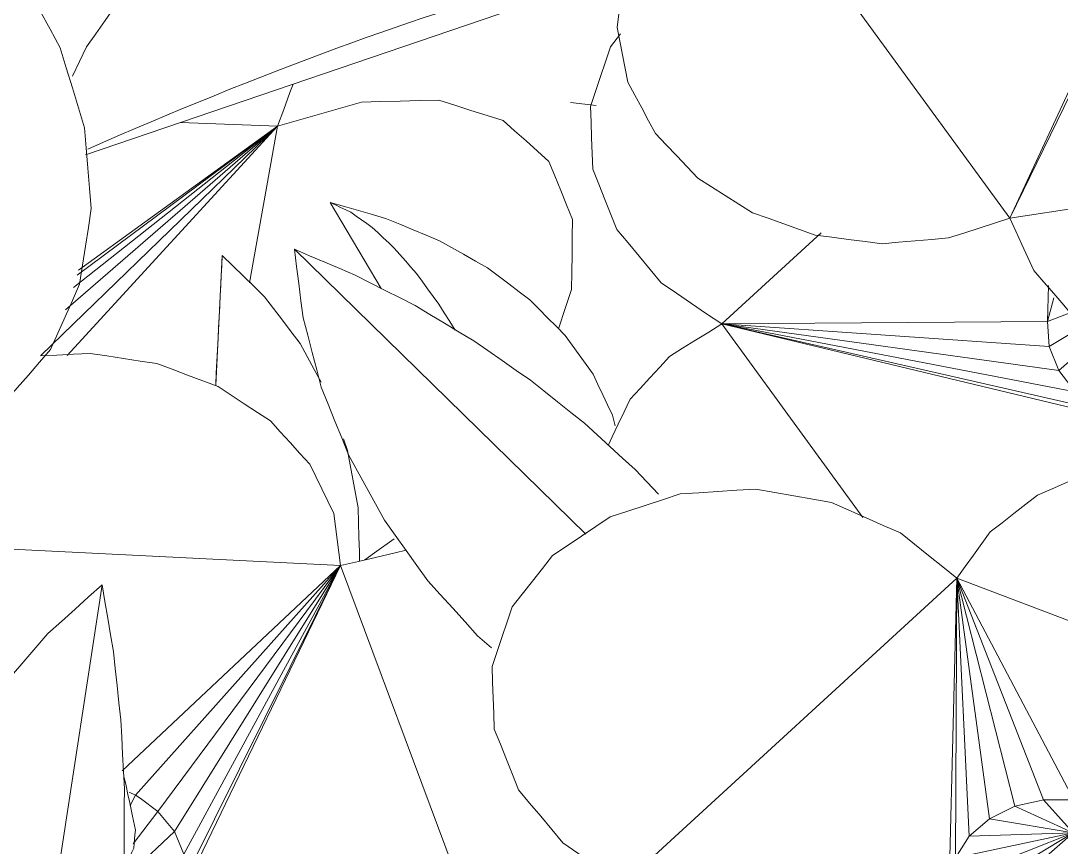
# Model space of a CAD drawing. Header units: metres. Extents: x -18.34 to -13.25, y -25.49 to -16.26.
# Drawn here: x -15.0141 to -14.939, y -21.1668 to -21.1071 of the extents above; entities that cross this region are included whole.
import ezdxf

# ---------------------------------------------------------------- set-up
doc = ezdxf.new("R2010")
doc.units = ezdxf.units.M
doc.layers.add('Importações nas famílias', color=7, linetype='Continuous', lineweight=5)
doc.layers.add('Vegetação', color=7, linetype='Continuous', lineweight=5)

# ---------------------------------------------------------------- blocks, each defined once
blk = doc.blocks.new('Planta_pergolado_12200 - plantas pergolado_skp_Component_17-V1404-Pavimento 02 - Executivo')
at = {"layer": 'Importações nas famílias', "color": 9}
blk.add_line((0.05637, 0.166207), (0.056623, 0.165785), dxfattribs=at)
at = {"layer": 'Importações nas famílias', "color": 9, "flags": 128}
for points in [[(0.064989, 0.173789), (0.065806, 0.173926), (0.066623, 0.174062), (0.06744, 0.174198), (0.068257, 0.174334)], [(0.068257, 0.174334), (0.069064, 0.174091), (0.069871, 0.173848), (0.070678, 0.173605), (0.071485, 0.173362)], [(0.061961, 0.171774), (0.062718, 0.172278), (0.063475, 0.172782), (0.064232, 0.173286), (0.064989, 0.173789)], [(0.071485, 0.173362), (0.072213, 0.172761), (0.072941, 0.17216), (0.073669, 0.171558), (0.074397, 0.170957)], [(0.059431, 0.168461), (0.060064, 0.169289), (0.060696, 0.170118), (0.061329, 0.170946), (0.061961, 0.171774)], [(0.074397, 0.170957), (0.074983, 0.170048), (0.07557, 0.16914)], [(0.058523, 0.166297), (0.058977, 0.167379), (0.059431, 0.168461)], [(0.07887, 0.155103), (0.0788, 0.153809), (0.078765, 0.153151)]]:
    blk.add_lwpolyline(points, dxfattribs=at)
blk = doc.blocks.new('Planta_pergolado_12200 - plantas pergolado_skp_Component_16-V3394-Pavimento 02 - Executivo')
blk.add_blockref('Planta_pergolado_12200 - plantas pergolado_skp_Component_17-V1404-Pavimento 02 - Executivo', (0, 0))
blk = doc.blocks.new('Planta_pergolado_12200 - plantas pergolado_skp_-V3395-Pavimento 02 - Executivo')
blk.add_blockref('Planta_pergolado_12200 - plantas pergolado_skp_Component_16-V3394-Pavimento 02 - Executivo', (0, 0))
blk = doc.blocks.new('Planta_pergolado_12200 - plantas pergolado_skp_-V3396-Pavimento 02 - Executivo')
at = {"xscale": 1.254472261797389, "yscale": 1.254472261797389, "zscale": 1.254472261797389, "rotation": 44.99999999999149}
blk.add_blockref('Planta_pergolado_12200 - plantas pergolado_skp_-V3395-Pavimento 02 - Executivo', (0.101937, -0.102346), dxfattribs=at)
blk = doc.blocks.new('Planta_pergolado_12200 - plantas pergolado_skp_Component_17-V1492-Pavimento 02 - Executivo')
at = {"layer": 'Importações nas famílias', "color": 9}
for p, q in [((0.057615, 0.164133), (0.054179, 0.160187)), ((0.056944, 0.150919), (0.057615, 0.164133)), ((0.0571, 0.150697), (0.057615, 0.164133)), ((0.057501, 0.150127), (0.057615, 0.164133)), ((0.057615, 0.164133), (0.06325, 0.157661)), ((0.060142, 0.147549), (0.057615, 0.164133)), ((0.059244, 0.146459), (0.057615, 0.164133)), ((0.058167, 0.149023), (0.057615, 0.164133))]:
    blk.add_line(p, q, dxfattribs=at)
at = {"layer": 'Importações nas famílias', "color": 9, "flags": 128}
for points in [[(0.064989, 0.173789), (0.065806, 0.173926), (0.066623, 0.174062), (0.06744, 0.174198), (0.068257, 0.174334)], [(0.068257, 0.174334), (0.069064, 0.174091), (0.069871, 0.173848), (0.070678, 0.173605), (0.071485, 0.173362)], [(0.061961, 0.171774), (0.062718, 0.172278), (0.063475, 0.172782), (0.064232, 0.173286), (0.064989, 0.173789)], [(0.071485, 0.173362), (0.072213, 0.172761), (0.072941, 0.17216), (0.073669, 0.171558), (0.074397, 0.170957)], [(0.059431, 0.168461), (0.060064, 0.169289), (0.060696, 0.170118), (0.061329, 0.170946), (0.061961, 0.171774)], [(0.074397, 0.170957), (0.074983, 0.170048), (0.07557, 0.16914)], [(0.057615, 0.164133), (0.058069, 0.165215), (0.058523, 0.166297), (0.058977, 0.167379), (0.059431, 0.168461)], [(0.05637, 0.166207), (0.056623, 0.165785), (0.057119, 0.164959), (0.057615, 0.164133)], [(0.07887, 0.155103), (0.0788, 0.153809), (0.078765, 0.153151)]]:
    blk.add_lwpolyline(points, dxfattribs=at)
blk = doc.blocks.new('Planta_pergolado_12200 - plantas pergolado_skp_Component_16-V3472-Pavimento 02 - Executivo')
blk.add_blockref('Planta_pergolado_12200 - plantas pergolado_skp_Component_17-V1492-Pavimento 02 - Executivo', (0, 0))
blk = doc.blocks.new('Planta_pergolado_12200 - plantas pergolado_skp_-V3473-Pavimento 02 - Executivo')
blk.add_blockref('Planta_pergolado_12200 - plantas pergolado_skp_Component_16-V3472-Pavimento 02 - Executivo', (0, 0))
blk = doc.blocks.new('Planta_pergolado_12200 - plantas pergolado_skp_-V3474-Pavimento 02 - Executivo')
at = {"xscale": 1.254472261797389, "yscale": 1.254472261797389, "zscale": 1.254472261797389, "rotation": 44.99999999999149}
blk.add_blockref('Planta_pergolado_12200 - plantas pergolado_skp_-V3473-Pavimento 02 - Executivo', (0.101937, -0.102346), dxfattribs=at)
blk = doc.blocks.new('Planta_pergolado_12200 - plantas pergolado_skp_-V3475-Pavimento 02 - Executivo')
at = {"rotation": 89.9999999999999}
for name in ['Planta_pergolado_12200 - plantas pergolado_skp_-V3474-Pavimento 02 - Executivo', 'Planta_pergolado_12200 - plantas pergolado_skp_-V3396-Pavimento 02 - Executivo']:
    blk.add_blockref(name, (0.696245, 0.01573), dxfattribs=at)
blk = doc.blocks.new('Planta_pergolado_12200 - plantas pergolado_skp_Component_12-V3480-Pavimento 02 - Executivo')
at = {"layer": 'Importações nas famílias', "color": 9}
for p, q in [((0.104775, 0.037794), (0.104088, 0.037538)), ((0.102133, 0.036336), (0.101482, 0.035935))]:
    blk.add_line(p, q, dxfattribs=at)
at = {"layer": 'Importações nas famílias', "color": 9, "flags": 128}
for points in [[(0.104088, 0.037538), (0.103436, 0.037137), (0.102785, 0.036737), (0.102179, 0.036364)], [(0.101482, 0.035935), (0.100881, 0.035399), (0.100281, 0.034862), (0.09968, 0.034325), (0.09908, 0.033788)]]:
    blk.add_lwpolyline(points, dxfattribs=at)
blk = doc.blocks.new('Planta_pergolado_12200 - plantas pergolado_skp_Component_16-V3481-Pavimento 02 - Executivo')
blk.add_blockref('Planta_pergolado_12200 - plantas pergolado_skp_Component_12-V3480-Pavimento 02 - Executivo', (0, 0))
blk = doc.blocks.new('Planta_pergolado_12200 - plantas pergolado_skp_-V3489-Pavimento 02 - Executivo')
at = {"layer": 'Importações nas famílias', "color": 9}
blk.add_line((0.083393, 0.032445), (0.083393, 0.03419), dxfattribs=at)
blk.add_blockref('Planta_pergolado_12200 - plantas pergolado_skp_Component_16-V3481-Pavimento 02 - Executivo', (0, 0))
blk = doc.blocks.new('Planta_pergolado_12200 - plantas pergolado_skp_Component_12-V3548-Pavimento 02 - Executivo')
at = {"layer": 'Importações nas famílias', "color": 9}
for p, q in [((0.104775, 0.037794), (0.104088, 0.037538)), ((0.093997, 0.025502), (0.093627, 0.024644)), ((0.09186, 0.01703), (0.097261, 0.021074))]:
    blk.add_line(p, q, dxfattribs=at)
at = {"layer": 'Importações nas famílias', "color": 9, "flags": 128}
for points in [[(0.104088, 0.037538), (0.103436, 0.037137), (0.102785, 0.036737), (0.102133, 0.036336), (0.101482, 0.035935)], [(0.101482, 0.035935), (0.100881, 0.035399), (0.100281, 0.034862), (0.09968, 0.034325), (0.09908, 0.033788)], [(0.09908, 0.033788), (0.098544, 0.033128), (0.098009, 0.032468), (0.097473, 0.031808), (0.096938, 0.031148)], [(0.096938, 0.031148), (0.09648, 0.03038), (0.096022, 0.029612), (0.095564, 0.028844), (0.095106, 0.028076)], [(0.095106, 0.028076), (0.094736, 0.027218), (0.094367, 0.02636), (0.093997, 0.025502)], [(0.097889, 0.025058), (0.098434, 0.025493), (0.09898, 0.025927), (0.099526, 0.026362)], [(0.093627, 0.024644), (0.093355, 0.023716), (0.093082, 0.022788), (0.092809, 0.021861), (0.092537, 0.020933)], [(0.096007, 0.023339), (0.096478, 0.023769), (0.096948, 0.024199), (0.097418, 0.024628), (0.097889, 0.025058)], [(0.094448, 0.021658), (0.094838, 0.022078), (0.095228, 0.022499), (0.095617, 0.022919), (0.096007, 0.023339)], [(0.093229, 0.020035), (0.093533, 0.02044), (0.093838, 0.020846), (0.094143, 0.021252), (0.094448, 0.021658)], [(0.092537, 0.020933), (0.092367, 0.019957), (0.092198, 0.018981), (0.092029, 0.018006), (0.09186, 0.01703)], [(0.092363, 0.018486), (0.092579, 0.018873), (0.092796, 0.01926), (0.093012, 0.019647), (0.093229, 0.020035)], [(0.09186, 0.01703), (0.091985, 0.017394), (0.092111, 0.017758), (0.092237, 0.018122), (0.092363, 0.018486)]]:
    blk.add_lwpolyline(points, dxfattribs=at)
blk = doc.blocks.new('Planta_pergolado_12200 - plantas pergolado_skp_Component_16-V3549-Pavimento 02 - Executivo')
blk.add_blockref('Planta_pergolado_12200 - plantas pergolado_skp_Component_12-V3548-Pavimento 02 - Executivo', (0, 0))
blk = doc.blocks.new('Planta_pergolado_12200 - plantas pergolado_skp_Component_12-V1598-Pavimento 02 - Executivo')
at = {"layer": 'Importações nas famílias', "color": 9}
for p, q in [((0.051337, 0.064301), (0.061931, 0.09341)), ((0.051178, 0.064593), (0.051416, 0.065492))]:
    blk.add_line(p, q, dxfattribs=at)
at = {"layer": 'Importações nas famílias', "color": 9, "flags": 128}
for points in [[(0.060912, 0.092398), (0.061147, 0.092841), (0.061382, 0.093283), (0.061617, 0.093726)], [(0.057366, 0.093281), (0.056558, 0.092838), (0.055719, 0.092378)], [(0.055719, 0.092378), (0.054975, 0.091814), (0.05423, 0.091249), (0.053485, 0.090685), (0.052741, 0.090121)], [(0.059918, 0.090309), (0.060167, 0.090831), (0.060415, 0.091353), (0.060664, 0.091876), (0.060912, 0.092398)], [(0.058881, 0.087923), (0.059141, 0.08852), (0.0594, 0.089116), (0.059659, 0.089712), (0.059918, 0.090309)], [(0.052741, 0.090121), (0.052108, 0.089466), (0.051623, 0.088964)], [(0.057813, 0.085268), (0.05808, 0.085932), (0.058347, 0.086596), (0.058614, 0.087259), (0.058881, 0.087923)], [(0.056725, 0.082373), (0.056997, 0.083097), (0.057269, 0.08382), (0.057541, 0.084544), (0.057813, 0.085268)], [(0.05563, 0.079269), (0.055904, 0.080045), (0.056178, 0.080821), (0.056452, 0.081597), (0.056725, 0.082373)], [(0.05454, 0.075992), (0.054812, 0.076812), (0.055085, 0.077631), (0.055357, 0.07845), (0.05563, 0.079269)], [(0.053466, 0.072578), (0.053734, 0.073432), (0.054003, 0.074285), (0.054271, 0.075139), (0.05454, 0.075992)], [(0.052421, 0.069065), (0.052682, 0.069944), (0.052943, 0.070822), (0.053205, 0.0717), (0.053466, 0.072578)], [(0.045897, 0.071316), (0.046135, 0.070486), (0.046372, 0.069656), (0.046609, 0.068826), (0.046846, 0.067996)], [(0.051416, 0.065492), (0.051667, 0.066385), (0.051919, 0.067279), (0.05217, 0.068172), (0.052421, 0.069065)], [(0.046846, 0.067996), (0.04723, 0.067205), (0.047613, 0.066414)]]:
    blk.add_lwpolyline(points, dxfattribs=at)
blk = doc.blocks.new('Planta_pergolado_12200 - plantas pergolado_skp_Component_16-V3557-Pavimento 02 - Executivo')
blk.add_blockref('Planta_pergolado_12200 - plantas pergolado_skp_Component_12-V1598-Pavimento 02 - Executivo', (0, 0))
blk = doc.blocks.new('Planta_pergolado_12200 - plantas pergolado_skp_-V3558-Pavimento 02 - Executivo')
blk.add_blockref('Planta_pergolado_12200 - plantas pergolado_skp_Component_16-V3557-Pavimento 02 - Executivo', (0, 0))
blk = doc.blocks.new('Planta_pergolado_12200 - plantas pergolado_skp_-V3559-Pavimento 02 - Executivo')
at = {"layer": 'Importações nas famílias', "color": 9}
blk.add_line((0.083393, 0.032445), (0.083393, 0.03419), dxfattribs=at)
at = {"xscale": 1.254472261797389, "yscale": 1.254472261797389, "zscale": 1.254472261797389, "rotation": 44.99999999999149}
blk.add_blockref('Planta_pergolado_12200 - plantas pergolado_skp_-V3558-Pavimento 02 - Executivo', (0.101937, -0.102346), dxfattribs=at)
blk.add_blockref('Planta_pergolado_12200 - plantas pergolado_skp_Component_16-V3549-Pavimento 02 - Executivo', (0, 0))
blk = doc.blocks.new('Planta_pergolado_12200 - plantas pergolado_skp_-V3560-Pavimento 02 - Executivo')
at = {"rotation": 89.9999999999999}
for name in ['Planta_pergolado_12200 - plantas pergolado_skp_-V3559-Pavimento 02 - Executivo', 'Planta_pergolado_12200 - plantas pergolado_skp_-V3489-Pavimento 02 - Executivo']:
    blk.add_blockref(name, (0.696245, 0.01573), dxfattribs=at)
blk = doc.blocks.new('Planta_pergolado_12200 - plantas pergolado_skp_Component_12-V1758-Pavimento 02 - Executivo')
at = {"layer": 'Importações nas famílias', "color": 9}
for p, q in [((0.07651, 0.215075), (0.078361, 0.218825)), ((0.069203, 0.213509), (0.068645, 0.213033)), ((0.072729, 0.200081), (0.072994, 0.20027))]:
    blk.add_line(p, q, dxfattribs=at)
at = {"layer": 'Importações nas famílias', "color": 9, "flags": 128}
for points in [[(0.078361, 0.218825), (0.077512, 0.218409), (0.076662, 0.217993), (0.075813, 0.217577), (0.074964, 0.217161)], [(0.078239, 0.215636), (0.078269, 0.216433), (0.0783, 0.21723), (0.07833, 0.218027), (0.078361, 0.218825)], [(0.074964, 0.217161), (0.074195, 0.216715), (0.073425, 0.216268), (0.072656, 0.215822), (0.071887, 0.215375)], [(0.071887, 0.215375), (0.071216, 0.214909), (0.070545, 0.214442), (0.069874, 0.213975), (0.069203, 0.213509)], [(0.066917, 0.200854), (0.06747, 0.200671), (0.068024, 0.200489), (0.068578, 0.200306), (0.069132, 0.200123)], [(0.069132, 0.200123), (0.069445, 0.200023), (0.069759, 0.199923), (0.070072, 0.199822), (0.070386, 0.199722)], [(0.070386, 0.199722), (0.070687, 0.199719), (0.070987, 0.199715), (0.071288, 0.199712), (0.071589, 0.199708)], [(0.071589, 0.199708), (0.071874, 0.199801), (0.072159, 0.199894), (0.072444, 0.199988), (0.072729, 0.200081)]]:
    blk.add_lwpolyline(points, dxfattribs=at)
blk = doc.blocks.new('Planta_pergolado_12200 - plantas pergolado_skp_Component_17-V3690-Pavimento 02 - Executivo')
at = {"layer": 'Importações nas famílias', "color": 9}
for p, q in [((0.053129, 0.222713), (0.05111, 0.187879)), ((0.066485, 0.201054), (0.05111, 0.187879)), ((0.068013, 0.199974), (0.067877, 0.200425)), ((0.068013, 0.199974), (0.05111, 0.187879)), ((0.068013, 0.199974), (0.068745, 0.200251)), ((0.068202, 0.199646), (0.068013, 0.199974)), ((0.068202, 0.199646), (0.06895, 0.198343)), ((0.071317, 0.199766), (0.06895, 0.198343)), ((0.073844, 0.200236), (0.070187, 0.197091)), ((0.05111, 0.187879), (0.06895, 0.198343)), ((0.06895, 0.198343), (0.070187, 0.197091)), ((0.05111, 0.187879), (0.070187, 0.197091)), ((0.070187, 0.197091), (0.071639, 0.196303)), ((0.071639, 0.196303), (0.05111, 0.187879)), ((0.05111, 0.187879), (0.074784, 0.196298)), ((0.073207, 0.196033), (0.05111, 0.187879)), ((0.073879, 0.176428), (0.05111, 0.187879))]:
    blk.add_line(p, q, dxfattribs=at)
at = {"layer": 'Importações nas famílias', "color": 9, "flags": 128}
for points in [[(0.03868, 0.206231), (0.038859, 0.20735), (0.039039, 0.208469), (0.039215, 0.209565)], [(0.038876, 0.201691), (0.038827, 0.202826), (0.038778, 0.203961), (0.038729, 0.205096), (0.03868, 0.206231)], [(0.039976, 0.197397), (0.039701, 0.198471), (0.039426, 0.199544), (0.039151, 0.200618), (0.038876, 0.201691)], [(0.041902, 0.193641), (0.041421, 0.19458), (0.040939, 0.195519), (0.040457, 0.196458), (0.039976, 0.197397)], [(0.044525, 0.19068), (0.04387, 0.19142), (0.043214, 0.19216), (0.042558, 0.192901), (0.041902, 0.193641)], [(0.047666, 0.188714), (0.046881, 0.189206), (0.046096, 0.189697), (0.045311, 0.190188), (0.044525, 0.19068)], [(0.05111, 0.187879), (0.050249, 0.188088), (0.049388, 0.188296), (0.048527, 0.188505), (0.047666, 0.188714)], [(0.049596, 0.183586), (0.049851, 0.184309), (0.050271, 0.185499), (0.050691, 0.186689), (0.05111, 0.187879)]]:
    blk.add_lwpolyline(points, dxfattribs=at)
blk = doc.blocks.new('Planta_pergolado_12200 - plantas pergolado_skp_Component_16-V3691-Pavimento 02 - Executivo')
for name in ['Planta_pergolado_12200 - plantas pergolado_skp_Component_17-V3690-Pavimento 02 - Executivo', 'Planta_pergolado_12200 - plantas pergolado_skp_Component_12-V1758-Pavimento 02 - Executivo']:
    blk.add_blockref(name, (0, 0))
blk = doc.blocks.new('Planta_pergolado_12200 - plantas pergolado_skp_-V3722-Pavimento 02 - Executivo')
blk.add_blockref('Planta_pergolado_12200 - plantas pergolado_skp_Component_16-V3691-Pavimento 02 - Executivo', (0, 0))
blk = doc.blocks.new('Planta_pergolado_12200 - plantas pergolado_skp_-V3781-Pavimento 02 - Executivo')
at = {"rotation": 89.9999999999999}
blk.add_blockref('Planta_pergolado_12200 - plantas pergolado_skp_-V3722-Pavimento 02 - Executivo', (0.274037, 0.01573), dxfattribs=at)
blk = doc.blocks.new('Planta_pergolado_12200 - plantas pergolado_skp_Component_12-V714-Pavimento 02 - Executivo')
at = {"layer": 'Importações nas famílias', "color": 9}
for p, q in [((-0.151701, -0.235772), (-0.131145, -0.256811)), ((-0.159042, -0.243581), (-0.159907, -0.242582))]:
    blk.add_line(p, q, dxfattribs=at)
at = {"layer": 'Importações nas famílias', "color": 9, "flags": 128}
for points in [[(-0.14882, -0.230521), (-0.147935, -0.231367), (-0.147049, -0.232214)], [(-0.147049, -0.232214), (-0.146213, -0.233129), (-0.145377, -0.234045), (-0.144541, -0.23496), (-0.143705, -0.235875)], [(-0.143705, -0.235875), (-0.142927, -0.23685), (-0.14215, -0.237824), (-0.141372, -0.238798), (-0.140595, -0.239772)], [(-0.140595, -0.239772), (-0.139885, -0.240794), (-0.139175, -0.241816), (-0.138464, -0.242838), (-0.137754, -0.24386)], [(-0.155075, -0.247186), (-0.156067, -0.246285), (-0.157059, -0.245384), (-0.158051, -0.244483), (-0.159042, -0.243581)], [(-0.137754, -0.24386), (-0.137119, -0.244918), (-0.136484, -0.245977), (-0.135849, -0.247035), (-0.135214, -0.248094)], [(-0.150691, -0.250316), (-0.151787, -0.249533), (-0.152883, -0.248751), (-0.153979, -0.247969), (-0.155075, -0.247186)], [(-0.135214, -0.248094), (-0.134661, -0.249177), (-0.134109, -0.25026), (-0.133556, -0.251343), (-0.133003, -0.252427)], [(-0.145993, -0.252896), (-0.147168, -0.252251), (-0.148342, -0.251606), (-0.149516, -0.250961), (-0.150691, -0.250316)], [(-0.141093, -0.254867), (-0.142318, -0.254374), (-0.143543, -0.253882), (-0.144768, -0.253389), (-0.145993, -0.252896)], [(-0.133003, -0.252427), (-0.132538, -0.253523), (-0.132074, -0.254619), (-0.13161, -0.255715), (-0.131145, -0.256811)], [(-0.136105, -0.256182), (-0.137352, -0.255853), (-0.138599, -0.255525), (-0.139846, -0.255196), (-0.141093, -0.254867)], [(-0.131145, -0.256811), (-0.132385, -0.256653), (-0.133625, -0.256496), (-0.134865, -0.256339), (-0.136105, -0.256182)]]:
    blk.add_lwpolyline(points, dxfattribs=at)
blk = doc.blocks.new('Planta_pergolado_12200 - plantas pergolado_skp_Component_12-V749-Pavimento 02 - Executivo')
at = {"layer": 'Importações nas famílias', "color": 9}
blk.add_line((-0.095923, -0.200589), (-0.042963, -0.192484), dxfattribs=at)
at = {"layer": 'Importações nas famílias', "color": 9, "flags": 128}
for points in [[(-0.072381, -0.191789), (-0.071181, -0.191643), (-0.069982, -0.191497), (-0.068782, -0.19135), (-0.067583, -0.191204)], [(-0.067583, -0.191204), (-0.066355, -0.191127), (-0.065126, -0.191051), (-0.063898, -0.190974), (-0.06267, -0.190898)], [(-0.06267, -0.190898), (-0.061426, -0.190892), (-0.060183, -0.190886), (-0.05894, -0.19088), (-0.057696, -0.190874)], [(-0.057696, -0.190874), (-0.056451, -0.190939), (-0.055207, -0.191003), (-0.053962, -0.191068), (-0.052717, -0.191133)], [(-0.052717, -0.191133), (-0.051485, -0.191267), (-0.050252, -0.191402), (-0.04902, -0.191537), (-0.047788, -0.191671)], [(-0.07701, -0.192647), (-0.075852, -0.192432), (-0.074695, -0.192218), (-0.073538, -0.192004), (-0.072381, -0.191789)], [(-0.047788, -0.191671), (-0.046581, -0.191874), (-0.045375, -0.192078), (-0.044169, -0.192281), (-0.042963, -0.192484)], [(-0.081419, -0.193767), (-0.080317, -0.193487), (-0.079214, -0.193207), (-0.078112, -0.192927), (-0.07701, -0.192647)], [(-0.042963, -0.192484), (-0.043845, -0.193461), (-0.044728, -0.194438), (-0.04561, -0.195416), (-0.046492, -0.196393)], [(-0.085559, -0.195138), (-0.084524, -0.194796), (-0.083489, -0.194453), (-0.082454, -0.19411), (-0.081419, -0.193767)], [(-0.089384, -0.196745), (-0.088428, -0.196343), (-0.087471, -0.195941), (-0.086515, -0.19554), (-0.085559, -0.195138)], [(-0.092851, -0.198568), (-0.091985, -0.198112), (-0.091118, -0.197656), (-0.090251, -0.197201), (-0.089384, -0.196745)], [(-0.046492, -0.196393), (-0.047505, -0.197266), (-0.048518, -0.198139), (-0.049531, -0.199011), (-0.050543, -0.199884)], [(-0.095923, -0.200589), (-0.095155, -0.200084), (-0.094387, -0.199579), (-0.093619, -0.199073), (-0.092851, -0.198568)], [(-0.050543, -0.199884), (-0.051663, -0.200632), (-0.052782, -0.20138), (-0.053901, -0.202128), (-0.05502, -0.202876)], [(-0.092672, -0.203461), (-0.093484, -0.202743), (-0.094297, -0.202025), (-0.09511, -0.201307), (-0.095923, -0.200589)], [(-0.088858, -0.205748), (-0.089811, -0.205176), (-0.090765, -0.204604), (-0.091718, -0.204032), (-0.092672, -0.203461)], [(-0.05502, -0.202876), (-0.05622, -0.203481), (-0.057419, -0.204086), (-0.058619, -0.204692), (-0.059818, -0.205297)], [(-0.084572, -0.207398), (-0.085643, -0.206986), (-0.086715, -0.206573), (-0.087787, -0.206161), (-0.088858, -0.205748)], [(-0.059818, -0.205297), (-0.06107, -0.205746), (-0.062322, -0.206194), (-0.063573, -0.206643), (-0.064825, -0.207092)], [(-0.064825, -0.207092), (-0.066099, -0.207373), (-0.067374, -0.207655), (-0.068648, -0.207936), (-0.069922, -0.208217)], [(-0.079913, -0.208373), (-0.081078, -0.208129), (-0.082242, -0.207886), (-0.083407, -0.207642), (-0.084572, -0.207398)], [(-0.074992, -0.208648), (-0.076222, -0.208579), (-0.077452, -0.20851), (-0.078683, -0.208441), (-0.079913, -0.208373)], [(-0.069922, -0.208217), (-0.07119, -0.208325), (-0.072457, -0.208433), (-0.073724, -0.20854), (-0.074992, -0.208648)]]:
    blk.add_lwpolyline(points, dxfattribs=at)
blk = doc.blocks.new('Planta_pergolado_12200 - plantas pergolado_skp_Component_17-V719-Pavimento 02 - Executivo')
at = {"layer": 'Importações nas famílias', "color": 9, "flags": 128}
for points in [[(-0.128196, -0.271476), (-0.129561, -0.271685), (-0.130926, -0.271894), (-0.132292, -0.272104), (-0.133657, -0.272313)], [(-0.122374, -0.271957), (-0.12383, -0.271836), (-0.125285, -0.271716), (-0.12674, -0.271596), (-0.128196, -0.271476)], [(-0.133657, -0.272313), (-0.13484, -0.272837), (-0.136022, -0.273362), (-0.137204, -0.273886), (-0.138387, -0.274411)], [(-0.11659, -0.273722), (-0.118036, -0.273281), (-0.119482, -0.272839), (-0.120928, -0.272398), (-0.122374, -0.271957)], [(-0.111236, -0.276652), (-0.112575, -0.275919), (-0.113913, -0.275187), (-0.115251, -0.274454), (-0.11659, -0.273722)], [(-0.138387, -0.274411), (-0.139305, -0.275214), (-0.140224, -0.276018), (-0.141143, -0.276822), (-0.142062, -0.277626)]]:
    blk.add_lwpolyline(points, dxfattribs=at)
blk = doc.blocks.new('Planta_pergolado_12200 - plantas pergolado_skp_Component_16-V2034-Pavimento 02 - Executivo')
for name, p in [('Planta_pergolado_12200 - plantas pergolado_skp_Component_12-V714-Pavimento 02 - Executivo', (0, 0)), ('Planta_pergolado_12200 - plantas pergolado_skp_Component_17-V719-Pavimento 02 - Executivo', (0, 0)), ('Planta_pergolado_12200 - plantas pergolado_skp_Component_12-V749-Pavimento 02 - Executivo', (-0.112396, -0.078211))]:
    blk.add_blockref(name, p)
blk = doc.blocks.new('Planta_pergolado_12200 - plantas pergolado_skp_-V3951-Pavimento 02 - Executivo')
at = {"extrusion": (0, 0, -1), "zscale": -1, "rotation": 180}
blk.add_blockref('Planta_pergolado_12200 - plantas pergolado_skp_Component_16-V2034-Pavimento 02 - Executivo', (0, 0), dxfattribs=at)
blk = doc.blocks.new('Planta_pergolado_12200 - plantas pergolado_skp_-V3952-Pavimento 02 - Executivo')
blk.add_blockref('Planta_pergolado_12200 - plantas pergolado_skp_-V3951-Pavimento 02 - Executivo', (0, 0))
blk = doc.blocks.new('Planta_pergolado_12200 - plantas pergolado_skp_-V4061-Pavimento 02 - Executivo')
blk.add_blockref('Planta_pergolado_12200 - plantas pergolado_skp_-V3952-Pavimento 02 - Executivo', (0, 0))
blk = doc.blocks.new('Planta_pergolado_12200 - plantas pergolado_skp_Component_17-V4067-Pavimento 02 - Executivo')
at = {"layer": 'Importações nas famílias', "color": 9}
for p, q in [((-0.176971, 0.233065), (-0.154883, 0.208996)), ((-0.173284, 0.200591), (-0.178594, 0.209418)), ((-0.154883, 0.208996), (-0.176802, 0.209538)), ((-0.173284, 0.200591), (-0.176802, 0.209538)), ((-0.173519, 0.2081), (-0.175072, 0.209089)), ((-0.175072, 0.209089), (-0.154883, 0.208996)), ((-0.173284, 0.200591), (-0.175072, 0.209089)), ((-0.173519, 0.2081), (-0.154883, 0.208996)), ((-0.154883, 0.208996), (-0.172252, 0.206641)), ((-0.154883, 0.208996), (-0.171356, 0.204809)), ((-0.170891, 0.200545), (-0.154883, 0.208996)), ((-0.170891, 0.202729), (-0.154883, 0.208996)), ((-0.167729, 0.175278), (-0.154883, 0.208996)), ((-0.173284, 0.200591), (-0.180325, 0.208736)), ((-0.172252, 0.206641), (-0.173519, 0.2081)), ((-0.173284, 0.200591), (-0.173519, 0.2081)), ((-0.173284, 0.200591), (-0.172252, 0.206641)), ((-0.171356, 0.204809), (-0.172252, 0.206641)), ((-0.173284, 0.200591), (-0.171356, 0.204809)), ((-0.170985, 0.203148), (-0.171356, 0.204809)), ((-0.170985, 0.203148), (-0.170891, 0.202729)), ((-0.170891, 0.202729), (-0.173284, 0.200591)), ((-0.170891, 0.202729), (-0.170891, 0.200545))]:
    blk.add_line(p, q, dxfattribs=at)
at = {"layer": 'Importações nas famílias', "color": 9, "flags": 128}
for points in [[(-0.170161, 0.240627), (-0.169068, 0.241065), (-0.167976, 0.241503), (-0.166884, 0.241942), (-0.165792, 0.24238)], [(-0.165792, 0.24238), (-0.164659, 0.242421), (-0.163527, 0.242461), (-0.162395, 0.242501), (-0.161262, 0.242542)], [(-0.161262, 0.242542), (-0.160187, 0.242181), (-0.159111, 0.24182), (-0.158036, 0.241458), (-0.15696, 0.241097)], [(-0.15696, 0.241097), (-0.156033, 0.240365), (-0.155106, 0.239634), (-0.154179, 0.238902), (-0.153252, 0.23817)], [(-0.173996, 0.23743), (-0.173037, 0.238229), (-0.172078, 0.239028), (-0.17112, 0.239828), (-0.170161, 0.240627)], [(-0.153252, 0.23817), (-0.152553, 0.23713), (-0.151854, 0.23609), (-0.151155, 0.23505), (-0.150456, 0.23401)], [(-0.176971, 0.233065), (-0.176227, 0.234156), (-0.175483, 0.235248), (-0.17474, 0.236339), (-0.173996, 0.23743)], [(-0.150456, 0.23401), (-0.150045, 0.232751), (-0.149633, 0.231492), (-0.149222, 0.230233), (-0.14881, 0.228973)], [(-0.14881, 0.228973), (-0.148722, 0.227603), (-0.148633, 0.226232), (-0.148544, 0.224861), (-0.148455, 0.22349)], [(-0.148455, 0.22349), (-0.148697, 0.222125), (-0.148939, 0.220759), (-0.14918, 0.219394), (-0.149422, 0.218028)], [(-0.149422, 0.218028), (-0.149973, 0.216785), (-0.150524, 0.215542), (-0.151076, 0.214299), (-0.151627, 0.213056)], [(-0.151627, 0.213056), (-0.152441, 0.212041), (-0.153255, 0.211026), (-0.154069, 0.210011), (-0.154883, 0.208996)], [(-0.154883, 0.208996), (-0.154049, 0.208393), (-0.153216, 0.207789), (-0.152383, 0.207185), (-0.151549, 0.206581)], [(-0.151549, 0.206581), (-0.150885, 0.205726), (-0.15022, 0.20487), (-0.149555, 0.204015), (-0.14889, 0.203159)], [(-0.14889, 0.203159), (-0.148439, 0.20211), (-0.147987, 0.201061), (-0.147536, 0.200013), (-0.147085, 0.198964)]]:
    blk.add_lwpolyline(points, dxfattribs=at)
blk = doc.blocks.new('Planta_pergolado_12200 - plantas pergolado_skp_Component_16-V4068-Pavimento 02 - Executivo')
blk.add_blockref('Planta_pergolado_12200 - plantas pergolado_skp_Component_17-V4067-Pavimento 02 - Executivo', (0, 0))
blk = doc.blocks.new('Planta_pergolado_12200 - plantas pergolado_skp_Component_17-V4071-Pavimento 02 - Executivo')
at = {"layer": 'Importações nas famílias', "color": 9}
for p, q in [((-0.116528, 0.233995), (-0.115601, 0.233263)), ((-0.136539, 0.225962), (-0.150512, 0.215773)), ((-0.143427, 0.197248), (-0.136539, 0.225962)), ((-0.142711, 0.198807), (-0.136539, 0.225962)), ((-0.141444, 0.200437), (-0.136539, 0.225962)), ((-0.139893, 0.201634), (-0.136539, 0.225962)), ((-0.138162, 0.202315), (-0.136539, 0.225962)), ((-0.136539, 0.225962), (-0.129957, 0.218791)), ((-0.13637, 0.202436), (-0.136539, 0.225962)), ((-0.139893, 0.201634), (-0.138162, 0.202315)), ((-0.138162, 0.202315), (-0.13637, 0.202436)), ((-0.136517, 0.199581), (-0.138162, 0.202315)), ((-0.133755, 0.202371), (-0.13637, 0.202436)), ((-0.134639, 0.201986), (-0.13637, 0.202436)), ((-0.135633, 0.200561), (-0.13637, 0.202436)), ((-0.141444, 0.200437), (-0.139893, 0.201634)), ((-0.137329, 0.198668), (-0.139893, 0.201634)), ((-0.142711, 0.198807), (-0.141444, 0.200437)), ((-0.137925, 0.197591), (-0.141444, 0.200437)), ((-0.147403, 0.199092), (-0.143427, 0.197248)), ((-0.143607, 0.196855), (-0.14727, 0.198642)), ((-0.143427, 0.197248), (-0.142711, 0.198807)), ((-0.138499, 0.196535), (-0.142711, 0.198807)), ((-0.173933, 0.19591), (-0.173508, 0.196955)), ((-0.144716, 0.194773), (-0.143607, 0.196855)), ((-0.14407, 0.194714), (-0.143607, 0.196855)), ((-0.143607, 0.196855), (-0.143427, 0.197248)), ((-0.139092, 0.195442), (-0.143607, 0.196855)), ((-0.139664, 0.194233), (-0.14407, 0.194714)), ((-0.146613, 0.190175), (-0.144724, 0.193547)), ((-0.146397, 0.191616), (-0.145417, 0.193457)), ((-0.14407, 0.192529), (-0.14407, 0.193633)), ((-0.14407, 0.192529), (-0.146967, 0.187822)), ((-0.140051, 0.192873), (-0.14407, 0.192529)), ((-0.143605, 0.19045), (-0.14407, 0.192529)), ((-0.140961, 0.191197), (-0.143605, 0.19045)), ((-0.143605, 0.19045), (-0.146021, 0.18701)), ((-0.142709, 0.188618), (-0.143605, 0.19045)), ((-0.140961, 0.189482), (-0.142709, 0.188618)), ((-0.142709, 0.188618), (-0.144692, 0.186204)), ((-0.141949, 0.187743), (-0.142709, 0.188618)), ((-0.141949, 0.187743), (-0.143815, 0.185685)), ((-0.141442, 0.187158), (-0.141949, 0.187743)), ((-0.141428, 0.18701), (-0.141949, 0.187743)), ((-0.141442, 0.187158), (-0.140961, 0.187512)), ((-0.141209, 0.18701), (-0.141442, 0.187158)), ((-0.141337, 0.18701), (-0.141442, 0.187158))]:
    blk.add_line(p, q, dxfattribs=at)
at = {"layer": 'Importações nas famílias', "color": 9, "flags": 128}
for points in [[(-0.129728, 0.233524), (-0.128636, 0.233963), (-0.127544, 0.234401), (-0.126452, 0.234839), (-0.125359, 0.235278)], [(-0.125359, 0.235278), (-0.124227, 0.235318), (-0.123095, 0.235359), (-0.121962, 0.235399), (-0.12083, 0.235439)], [(-0.12083, 0.235439), (-0.119755, 0.235078), (-0.118679, 0.234717), (-0.117603, 0.234356), (-0.116528, 0.233995)], [(-0.145305, 0.234156), (-0.144687, 0.233862), (-0.143779, 0.23343), (-0.142871, 0.232999), (-0.141964, 0.232567)], [(-0.133564, 0.230328), (-0.132605, 0.231127), (-0.131646, 0.231926), (-0.130687, 0.232725), (-0.129728, 0.233524)], [(-0.141964, 0.232567), (-0.141192, 0.231857), (-0.140419, 0.231146), (-0.139647, 0.230436), (-0.138875, 0.229725)], [(-0.136539, 0.225962), (-0.135795, 0.227054), (-0.135051, 0.228145), (-0.134308, 0.229237), (-0.133564, 0.230328)], [(-0.138875, 0.229725), (-0.138291, 0.228784), (-0.137707, 0.227844), (-0.137123, 0.226903), (-0.136539, 0.225962)]]:
    blk.add_lwpolyline(points, dxfattribs=at)
blk = doc.blocks.new('Planta_pergolado_12200 - plantas pergolado_skp_Component_16-V4072-Pavimento 02 - Executivo')
blk.add_blockref('Planta_pergolado_12200 - plantas pergolado_skp_Component_17-V4071-Pavimento 02 - Executivo', (0, 0))
blk = doc.blocks.new('Planta_pergolado_12200 - plantas pergolado_skp_Component_12-V961-Pavimento 02 - Executivo')
at = {"layer": 'Importações nas famílias', "color": 9}
for p, q in [((-0.142528, -0.193834), (-0.146457, -0.193321)), ((-0.146316, -0.193591), (-0.145471, -0.193657))]:
    blk.add_line(p, q, dxfattribs=at)
at = {"layer": 'Importações nas famílias', "color": 9, "flags": 128}
for points in [[(-0.145471, -0.193657), (-0.144735, -0.193702), (-0.143999, -0.193746), (-0.143264, -0.19379), (-0.142528, -0.193834)], [(-0.142528, -0.193834), (-0.143421, -0.194266), (-0.144314, -0.194697), (-0.145208, -0.195128), (-0.146101, -0.19556)]]:
    blk.add_lwpolyline(points, dxfattribs=at)
blk = doc.blocks.new('Planta_pergolado_12200 - plantas pergolado_skp_Component_17-V4082-Pavimento 02 - Executivo')
at = {"layer": 'Importações nas famílias', "color": 9}
for p, q in [((-0.102151, 0.224676), (-0.128901, 0.20517)), ((-0.109039, 0.195961), (-0.102151, 0.224676)), ((-0.108323, 0.197521), (-0.102151, 0.224676)), ((-0.107057, 0.199151), (-0.102151, 0.224676)), ((-0.105505, 0.200347), (-0.102151, 0.224676)), ((-0.103774, 0.201029), (-0.102151, 0.224676)), ((-0.102151, 0.224676), (-0.085787, 0.206845)), ((-0.101983, 0.201149), (-0.102151, 0.224676)), ((-0.074602, 0.20964), (-0.075119, 0.208474)), ((-0.128901, 0.20517), (-0.126647, 0.190518)), ((-0.109219, 0.195569), (-0.128901, 0.20517)), ((-0.128901, 0.20517), (-0.109039, 0.195961)), ((-0.105505, 0.200347), (-0.103774, 0.201029)), ((-0.103774, 0.201029), (-0.101983, 0.201149)), ((-0.098464, 0.192202), (-0.103774, 0.201029)), ((-0.095471, 0.200988), (-0.101983, 0.201149)), ((-0.100252, 0.2007), (-0.101983, 0.201149)), ((-0.098464, 0.192202), (-0.101983, 0.201149)), ((-0.0987, 0.199712), (-0.100252, 0.2007)), ((-0.100252, 0.2007), (-0.09582, 0.20068)), ((-0.098464, 0.192202), (-0.100252, 0.2007)), ((-0.107057, 0.199151), (-0.105505, 0.200347)), ((-0.098464, 0.192202), (-0.105505, 0.200347)), ((-0.0987, 0.199712), (-0.094869, 0.199896)), ((-0.108323, 0.197521), (-0.107057, 0.199151)), ((-0.098464, 0.192202), (-0.107057, 0.199151)), ((-0.097432, 0.198252), (-0.0987, 0.199712)), ((-0.098464, 0.192202), (-0.0987, 0.199712)), ((-0.093124, 0.198836), (-0.097432, 0.198252)), ((-0.098464, 0.192202), (-0.097432, 0.198252)), ((-0.096536, 0.19642), (-0.097432, 0.198252)), ((-0.091285, 0.197755), (-0.096536, 0.19642)), ((-0.109039, 0.195961), (-0.108323, 0.197521)), ((-0.098464, 0.192202), (-0.108323, 0.197521)), ((-0.096072, 0.194341), (-0.08952, 0.196905)), ((-0.098464, 0.192202), (-0.096536, 0.19642)), ((-0.096165, 0.194759), (-0.096536, 0.19642)), ((-0.093706, 0.193405), (-0.088227, 0.196297)), ((-0.112207, 0.189958), (-0.109219, 0.195569)), ((-0.109682, 0.193427), (-0.109219, 0.195569)), ((-0.109219, 0.195569), (-0.109039, 0.195961)), ((-0.098464, 0.192202), (-0.109219, 0.195569)), ((-0.096165, 0.194759), (-0.096072, 0.194341)), ((-0.096072, 0.194341), (-0.098155, 0.192479)), ((-0.096072, 0.194341), (-0.096071, 0.192862)), ((-0.084304, 0.189474), (-0.082503, 0.194202)), ((-0.111576, 0.190049), (-0.109682, 0.193427)), ((-0.098464, 0.192202), (-0.109682, 0.193427)), ((-0.109682, 0.191243), (-0.109682, 0.193427)), ((-0.098464, 0.192202), (-0.109682, 0.191243)), ((-0.098539, 0.192181), (-0.109218, 0.189163)), ((-0.098684, 0.192094), (-0.108321, 0.187332)), ((-0.072716, 0.191624), (-0.072265, 0.190575)), ((-0.109682, 0.191243), (-0.110993, 0.189113)), ((-0.109218, 0.189163), (-0.109682, 0.191243)), ((-0.109218, 0.189163), (-0.110055, 0.187971)), ((-0.108321, 0.187332), (-0.109218, 0.189163)), ((-0.107054, 0.185872), (-0.10368, 0.188358)), ((-0.108321, 0.187332), (-0.109192, 0.186272)), ((-0.107562, 0.186456), (-0.108321, 0.187332)), ((-0.107562, 0.186456), (-0.108232, 0.185717)), ((-0.107054, 0.185872), (-0.107562, 0.186456)), ((-0.106487, 0.184947), (-0.107562, 0.186456)), ((-0.106219, 0.18534), (-0.107054, 0.185872)), ((-0.106444, 0.18501), (-0.107054, 0.185872))]:
    blk.add_line(p, q, dxfattribs=at)
at = {"layer": 'Importações nas famílias', "color": 9, "flags": 128}
for points in [[(-0.095341, 0.232238), (-0.094248, 0.232676), (-0.093156, 0.233115), (-0.092064, 0.233553), (-0.090972, 0.233992)], [(-0.090972, 0.233992), (-0.089839, 0.234032), (-0.088707, 0.234072), (-0.087575, 0.234113), (-0.086442, 0.234153)], [(-0.086442, 0.234153), (-0.085367, 0.233792), (-0.084291, 0.233431), (-0.083216, 0.23307), (-0.08214, 0.232708)], [(-0.119083, 0.232731), (-0.118095, 0.232923), (-0.117107, 0.233116), (-0.116119, 0.233309), (-0.115131, 0.233502)], [(-0.115131, 0.233502), (-0.11415, 0.233379), (-0.113169, 0.233255), (-0.112188, 0.233131), (-0.111207, 0.233008)], [(-0.111207, 0.233008), (-0.110299, 0.232576), (-0.109391, 0.232144), (-0.108484, 0.231712), (-0.107576, 0.231281)], [(-0.122792, 0.230745), (-0.121865, 0.231242), (-0.120938, 0.231738), (-0.12001, 0.232234), (-0.119083, 0.232731)], [(-0.099176, 0.229042), (-0.098217, 0.229841), (-0.097259, 0.23064), (-0.0963, 0.231439), (-0.095341, 0.232238)], [(-0.08214, 0.232708), (-0.081213, 0.231977), (-0.080286, 0.231245), (-0.079359, 0.230513), (-0.078433, 0.229781)], [(-0.126007, 0.227682), (-0.125203, 0.228448), (-0.124399, 0.229214), (-0.123596, 0.22998), (-0.122792, 0.230745)], [(-0.107576, 0.231281), (-0.106804, 0.23057), (-0.106032, 0.22986), (-0.10526, 0.229149), (-0.104487, 0.228439)], [(-0.078433, 0.229781), (-0.077734, 0.228741), (-0.077034, 0.227701), (-0.076335, 0.226661), (-0.075636, 0.225621)], [(-0.104487, 0.228439), (-0.103903, 0.227498), (-0.103319, 0.226557), (-0.102735, 0.225617), (-0.102151, 0.224676)], [(-0.102151, 0.224676), (-0.101407, 0.225767), (-0.100664, 0.226859), (-0.09992, 0.22795), (-0.099176, 0.229042)], [(-0.128506, 0.223749), (-0.127881, 0.224732), (-0.127256, 0.225716), (-0.126631, 0.226699), (-0.126007, 0.227682)], [(-0.075636, 0.225621), (-0.075225, 0.224362), (-0.074813, 0.223103), (-0.074402, 0.221844), (-0.07399, 0.220585)], [(-0.130122, 0.219215), (-0.129718, 0.220348), (-0.129314, 0.221482), (-0.12891, 0.222616), (-0.128506, 0.223749)], [(-0.07399, 0.220585), (-0.073902, 0.219214), (-0.073813, 0.217843), (-0.073724, 0.216472), (-0.073636, 0.215101)], [(-0.130742, 0.214388), (-0.130587, 0.215595), (-0.130432, 0.216801), (-0.130277, 0.218008), (-0.130122, 0.219215)], [(-0.073636, 0.215101), (-0.073877, 0.213736), (-0.074119, 0.21237), (-0.07436, 0.211005), (-0.074602, 0.20964)], [(-0.130326, 0.209597), (-0.13043, 0.210795), (-0.130534, 0.211993), (-0.130638, 0.21319), (-0.130742, 0.214388)], [(-0.128901, 0.20517), (-0.129257, 0.206277), (-0.129613, 0.207384), (-0.12997, 0.208491), (-0.130326, 0.209597)], [(-0.13268, 0.203419), (-0.131735, 0.203857), (-0.13079, 0.204295), (-0.129845, 0.204732), (-0.128901, 0.20517)], [(-0.136012, 0.200557), (-0.135179, 0.201273), (-0.134346, 0.201988), (-0.133513, 0.202704), (-0.13268, 0.203419)], [(-0.13867, 0.196778), (-0.138005, 0.197723), (-0.137341, 0.198668), (-0.136676, 0.199612), (-0.136012, 0.200557)], [(-0.140473, 0.19234), (-0.140022, 0.19345), (-0.139571, 0.194559), (-0.13912, 0.195669), (-0.13867, 0.196778)], [(-0.141298, 0.187546), (-0.141091, 0.188745), (-0.140885, 0.189943), (-0.140679, 0.191142), (-0.140473, 0.19234)], [(-0.072265, 0.190575), (-0.072058, 0.189404), (-0.071851, 0.188233), (-0.071645, 0.187062), (-0.071438, 0.185891)], [(-0.141141, 0.183928), (-0.141193, 0.185134), (-0.141245, 0.18634), (-0.141298, 0.187546)], [(-0.071438, 0.185891), (-0.07149, 0.184678), (-0.071541, 0.183465), (-0.071573, 0.182719)]]:
    blk.add_lwpolyline(points, dxfattribs=at)
blk = doc.blocks.new('Planta_pergolado_12200 - plantas pergolado_skp_Component_16-V4083-Pavimento 02 - Executivo')
blk.add_blockref('Planta_pergolado_12200 - plantas pergolado_skp_Component_17-V4082-Pavimento 02 - Executivo', (0, 0))
at = {"extrusion": (0, 0, -1), "zscale": -1, "rotation": 180}
blk.add_blockref('Planta_pergolado_12200 - plantas pergolado_skp_Component_12-V961-Pavimento 02 - Executivo', (-0.07482, -0.008389), dxfattribs=at)
blk = doc.blocks.new('Planta_pergolado_12200 - plantas pergolado_skp_Component_12-V4084-Pavimento 02 - Executivo')
at = {"layer": 'Importações nas famílias', "color": 9}
for p, q in [((-0.140938, 0.262493), (-0.140961, 0.262494)), ((-0.131604, 0.262021), (-0.140961, 0.262493)), ((-0.145666, 0.252978), (-0.144821, 0.253276))]:
    blk.add_line(p, q, dxfattribs=at)
at = {"layer": 'Importações nas famílias', "color": 9, "flags": 128}
for points in [[(-0.137575, 0.262323), (-0.138416, 0.262365), (-0.139256, 0.262408), (-0.140097, 0.26245), (-0.140938, 0.262493)], [(-0.134452, 0.262165), (-0.135233, 0.262204), (-0.136013, 0.262244), (-0.136794, 0.262283), (-0.137575, 0.262323)], [(-0.131604, 0.262021), (-0.132316, 0.262057), (-0.133028, 0.262093), (-0.13374, 0.262129), (-0.134452, 0.262165)], [(-0.134566, 0.258959), (-0.133826, 0.259725), (-0.133085, 0.26049), (-0.132345, 0.261255), (-0.131604, 0.262021)], [(-0.137951, 0.256394), (-0.137105, 0.257035), (-0.136258, 0.257677), (-0.135412, 0.258318), (-0.134566, 0.258959)], [(-0.140748, 0.254887), (-0.139816, 0.255389), (-0.138883, 0.255892), (-0.137951, 0.256394)], [(-0.149815, 0.252207), (-0.148777, 0.2524), (-0.14774, 0.252592), (-0.146703, 0.252785), (-0.145666, 0.252978)], [(-0.153659, 0.252101), (-0.152975, 0.25212), (-0.151922, 0.252149), (-0.150868, 0.252178), (-0.149815, 0.252207)]]:
    blk.add_lwpolyline(points, dxfattribs=at)
blk = doc.blocks.new('Planta_pergolado_12200 - plantas pergolado_skp_Component_16-V4086-Pavimento 02 - Executivo')
blk.add_blockref('Planta_pergolado_12200 - plantas pergolado_skp_Component_12-V4084-Pavimento 02 - Executivo', (0, 0))
blk = doc.blocks.new('Planta_pergolado_12200 - plantas pergolado_skp_-V4107-Pavimento 02 - Executivo')
for name in ['Planta_pergolado_12200 - plantas pergolado_skp_Component_16-V4086-Pavimento 02 - Executivo', 'Planta_pergolado_12200 - plantas pergolado_skp_Component_16-V4068-Pavimento 02 - Executivo', 'Planta_pergolado_12200 - plantas pergolado_skp_Component_16-V4072-Pavimento 02 - Executivo', 'Planta_pergolado_12200 - plantas pergolado_skp_Component_16-V4083-Pavimento 02 - Executivo']:
    blk.add_blockref(name, (0, 0))
blk = doc.blocks.new('Planta_pergolado_12200 - plantas pergolado_skp_-V4293-Pavimento 02 - Executivo')
blk.add_blockref('Planta_pergolado_12200 - plantas pergolado_skp_-V4107-Pavimento 02 - Executivo', (0, 0))
blk = doc.blocks.new('Planta_pergolado_12200 - Planta_pergolado_12200-V4294-Pavimento 02 - Executivo')
for name in ['Planta_pergolado_12200 - plantas pergolado_skp_-V4293-Pavimento 02 - Executivo', 'Planta_pergolado_12200 - plantas pergolado_skp_-V4061-Pavimento 02 - Executivo']:
    blk.add_blockref(name, (0, 0))
at = {"xscale": 1.068436298615139, "yscale": 1.068436298615139, "zscale": 1.068436298615139, "rotation": 83.79999999999607}
for name, p in [('Planta_pergolado_12200 - plantas pergolado_skp_-V3475-Pavimento 02 - Executivo', (-0.167087, -0.38397)), ('Planta_pergolado_12200 - plantas pergolado_skp_-V3560-Pavimento 02 - Executivo', (-0.091864, -0.479646))]:
    blk.add_blockref(name, p, dxfattribs=at)
at = {"extrusion": (0, 0, -1), "xscale": 1.068436298615139, "yscale": 1.068436298615139, "zscale": 1.068436298615139, "rotation": 276.200000000004}
blk.add_blockref('Planta_pergolado_12200 - plantas pergolado_skp_-V3781-Pavimento 02 - Executivo', (0.073046, 0.337289), dxfattribs=at)

msp = doc.modelspace()

# ---------------------------------------------------------------- block references
at = {"layer": 'Vegetação', "color": 9, "rotation": 89.99999999999997}
msp.add_blockref('Planta_pergolado_12200 - Planta_pergolado_12200-V4294-Pavimento 02 - Executivo', (-14.737518, -20.992449), dxfattribs=at)

doc.saveas('drawing.dxf')
